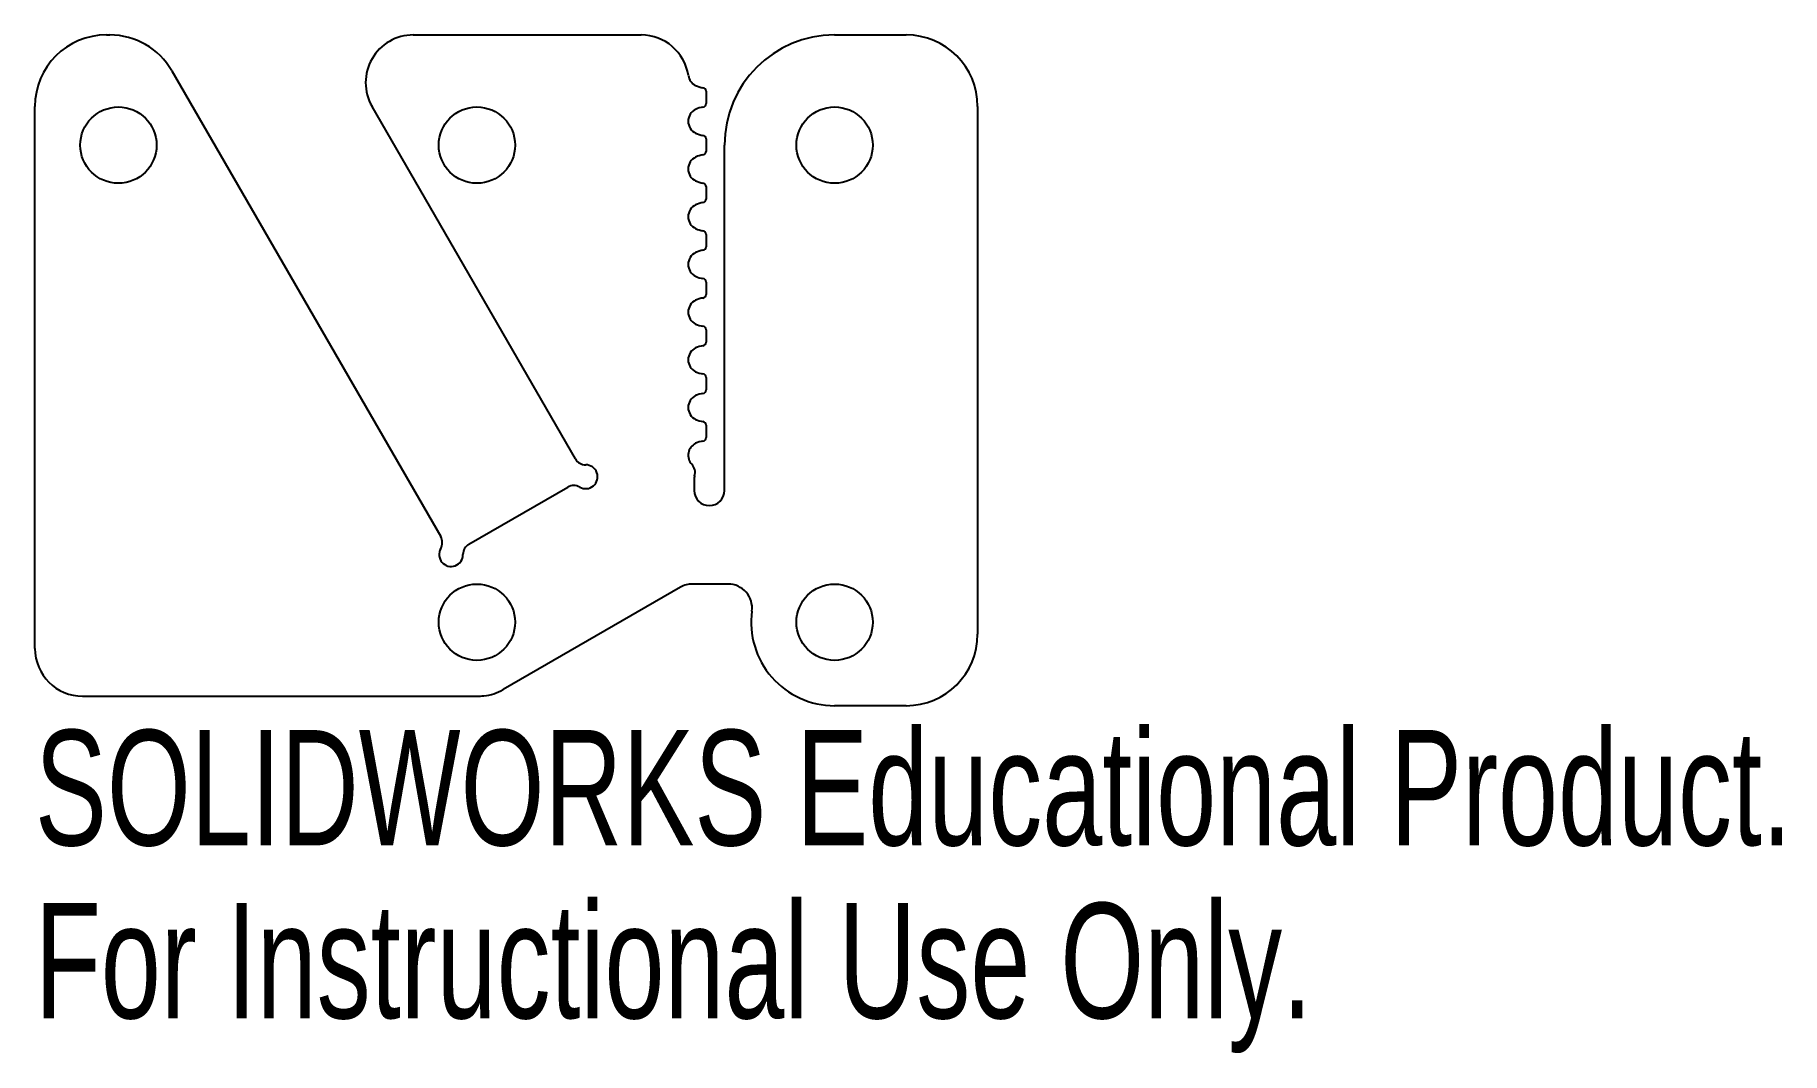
# Model space of a CAD drawing. Header units: millimetres. Extents: x -26 to 47.2, y -28.1 to 14.6.
import ezdxf

# ---------------------------------------------------------------- set-up
doc = ezdxf.new("R2010")
doc.units = ezdxf.units.MM
doc.styles.add('SLDTEXTSTYLE0', font='TXT', dxfattribs={"width": 0.7})

msp = doc.modelspace()

# ---------------------------------------------------------------- linework, layer by layer
at = {"color": 7, "linetype": 'Continuous', "lineweight": 25}
for p, q in [((-23.034, 14.619), (-22.892, 14.619)), ((-10.167, 14.619), (-0.61, 14.619)), ((7.5, 14.619), (10.5, 14.619)), ((-20.294, 13.119), (-9.017, -6.412)), ((2.111, 12.26), (2.111, 11.74)), ((-26.034, -11.1), (-26.034, 11.619)), ((-3.371, -3.152), (-11.899, 11.619)), ((13.5, 11.619), (13.5, -10.5)), ((2.111, 10.26), (2.111, 9.74)), ((2.881, -4.476), (2.881, 10)), ((2.111, 8.26), (2.111, 7.74)), ((2.111, 6.26), (2.111, 5.74)), ((2.111, 4.26), (2.111, 3.74)), ((2.111, 2.26), (2.111, 1.74)), ((2.111, 0.26), (2.111, -0.26)), ((2.111, -1.74), (2.111, -2.26)), ((-7.834, -6.729), (-3.688, -4.335)), ((1.611, -4), (1.611, -4.476)), ((1.039, -8.534), (-6.397, -12.827)), ((3.04, -8.4), (1.539, -8.4)), ((-24.034, -13.1), (-7.5, -13.1)), ((10.5, -13.5), (7.5, -13.5))]:
    msp.add_line(p, q, dxfattribs=at)
for centre in [(-22.534, 10), (-7.5, 10), (7.5, 10), (-7.5, -10), (7.5, -10)]:
    msp.add_circle(centre, 1.6, dxfattribs=at)
for centre, radius, start, end in [((-23.034, 11.619), 3, 90, 180), ((-22.892, 11.619), 3, 30, 90), ((-10.167, 12.619), 2, 90, 210), ((-0.61, 12.619), 2, 8.5759, 90), ((7.5, 10), 4.619, 90, 180), ((10.5, 11.619), 3, 0, 90), ((1.916, 13), 0.555, 188.5759, 244.01077), ((2.111, 13.4), 1, 244.01077, 262.50528), ((1.961, 12.26), 0.15, 0, 82.50528), ((1.961, 11.74), 0.15, 277.49472, 0), ((1.916, 11), 0.555, 115.98923, 244.01077), ((2.111, 10.6), 1, 97.49472, 115.98923), ((2.111, 11.4), 1, 244.01077, 262.50528), ((1.961, 10.26), 0.15, 0, 82.50528), ((2.111, 8.6), 1, 97.49472, 115.98923), ((1.961, 9.74), 0.15, 277.49472, 0), ((1.916, 9), 0.555, 115.98923, 244.01077), ((2.111, 9.4), 1, 244.01077, 262.50528), ((1.961, 8.26), 0.15, 0, 82.50528), ((1.916, 7), 0.555, 115.98923, 244.01077), ((2.111, 6.6), 1, 97.49472, 115.98923), ((1.961, 7.74), 0.15, 277.49472, 0), ((2.111, 7.4), 1, 244.01077, 262.50528), ((1.961, 6.26), 0.15, 0, 82.50528), ((1.916, 5), 0.555, 115.98923, 244.01077), ((2.111, 4.6), 1, 97.49472, 115.98923), ((1.961, 5.74), 0.15, 277.49472, 0), ((2.111, 5.4), 1, 244.01077, 262.50528), ((1.961, 4.26), 0.15, 0, 82.50528), ((1.961, 3.74), 0.15, 277.49472, 0), ((1.916, 3), 0.555, 115.98923, 244.01077), ((2.111, 2.6), 1, 97.49472, 115.98923), ((2.111, 3.4), 1, 244.01077, 262.50528), ((1.961, 2.26), 0.15, 0, 82.50528), ((1.916, 1), 0.555, 115.98923, 244.01077), ((2.111, 0.6), 1, 97.49472, 115.98923), ((1.961, 1.74), 0.15, 277.49472, 0), ((2.111, 1.4), 1, 244.01077, 262.50528), ((1.961, 0.26), 0.15, 0, 82.50528), ((1.916, -1), 0.555, 115.98923, 244.01077), ((2.111, -1.4), 1, 97.49472, 115.98923), ((1.961, -0.26), 0.15, 277.49472, 0), ((2.111, -0.6), 1, 244.01077, 262.50528), ((1.961, -1.74), 0.15, 0, 82.50528), ((1.916, -3), 0.555, 115.98923, 223.40772), ((2.111, -3.4), 1, 97.49472, 115.98923), ((1.961, -2.26), 0.15, 277.49472, 0), ((-2.938, -2.902), 0.5, 210, 270), ((-2.938, -3.902), 0.5, 240, 90), ((1.15, -3.725), 0.5, 344.03683, 43.40772), ((-3.438, -4.768), 0.5, 60, 120), ((2.111, -4), 0.5, 164.03683, 180), ((2.246, -4.476), 0.635, 180, 0), ((-9.45, -6.662), 0.5, 330, 30), ((-8.584, -7.162), 0.5, 150, 0), ((-7.584, -7.162), 0.5, 120, 180), ((1.539, -9.4), 1, 90, 120), ((3.04, -9.4), 1, 352.33774, 90), ((7.5, -10), 3.5, 172.33774, 270), ((10.5, -10.5), 3, 270, 0), ((-24.034, -11.1), 2, 180, 270), ((-7.5, -10), 3.1, 270, 275.38002), ((-7.397, -11.095), 2, 275.38002, 300)]:
    msp.add_arc(centre, radius, start, end, dxfattribs=at)

# ---------------------------------------------------------------- texts
at = {"color": 254, "linetype": 'Continuous', "char_height": 4.83362, "attachment_point": 1, "style": 'SLDTEXTSTYLE0'}
for s, insert in [('SOLIDWORKS Educational Product.', (-26.034, -14.52)), ('For Instructional Use Only.', (-26.034, -21.77))]:
    msp.add_mtext(s, dxfattribs=dict(at, insert=insert))

doc.saveas('drawing.dxf')
